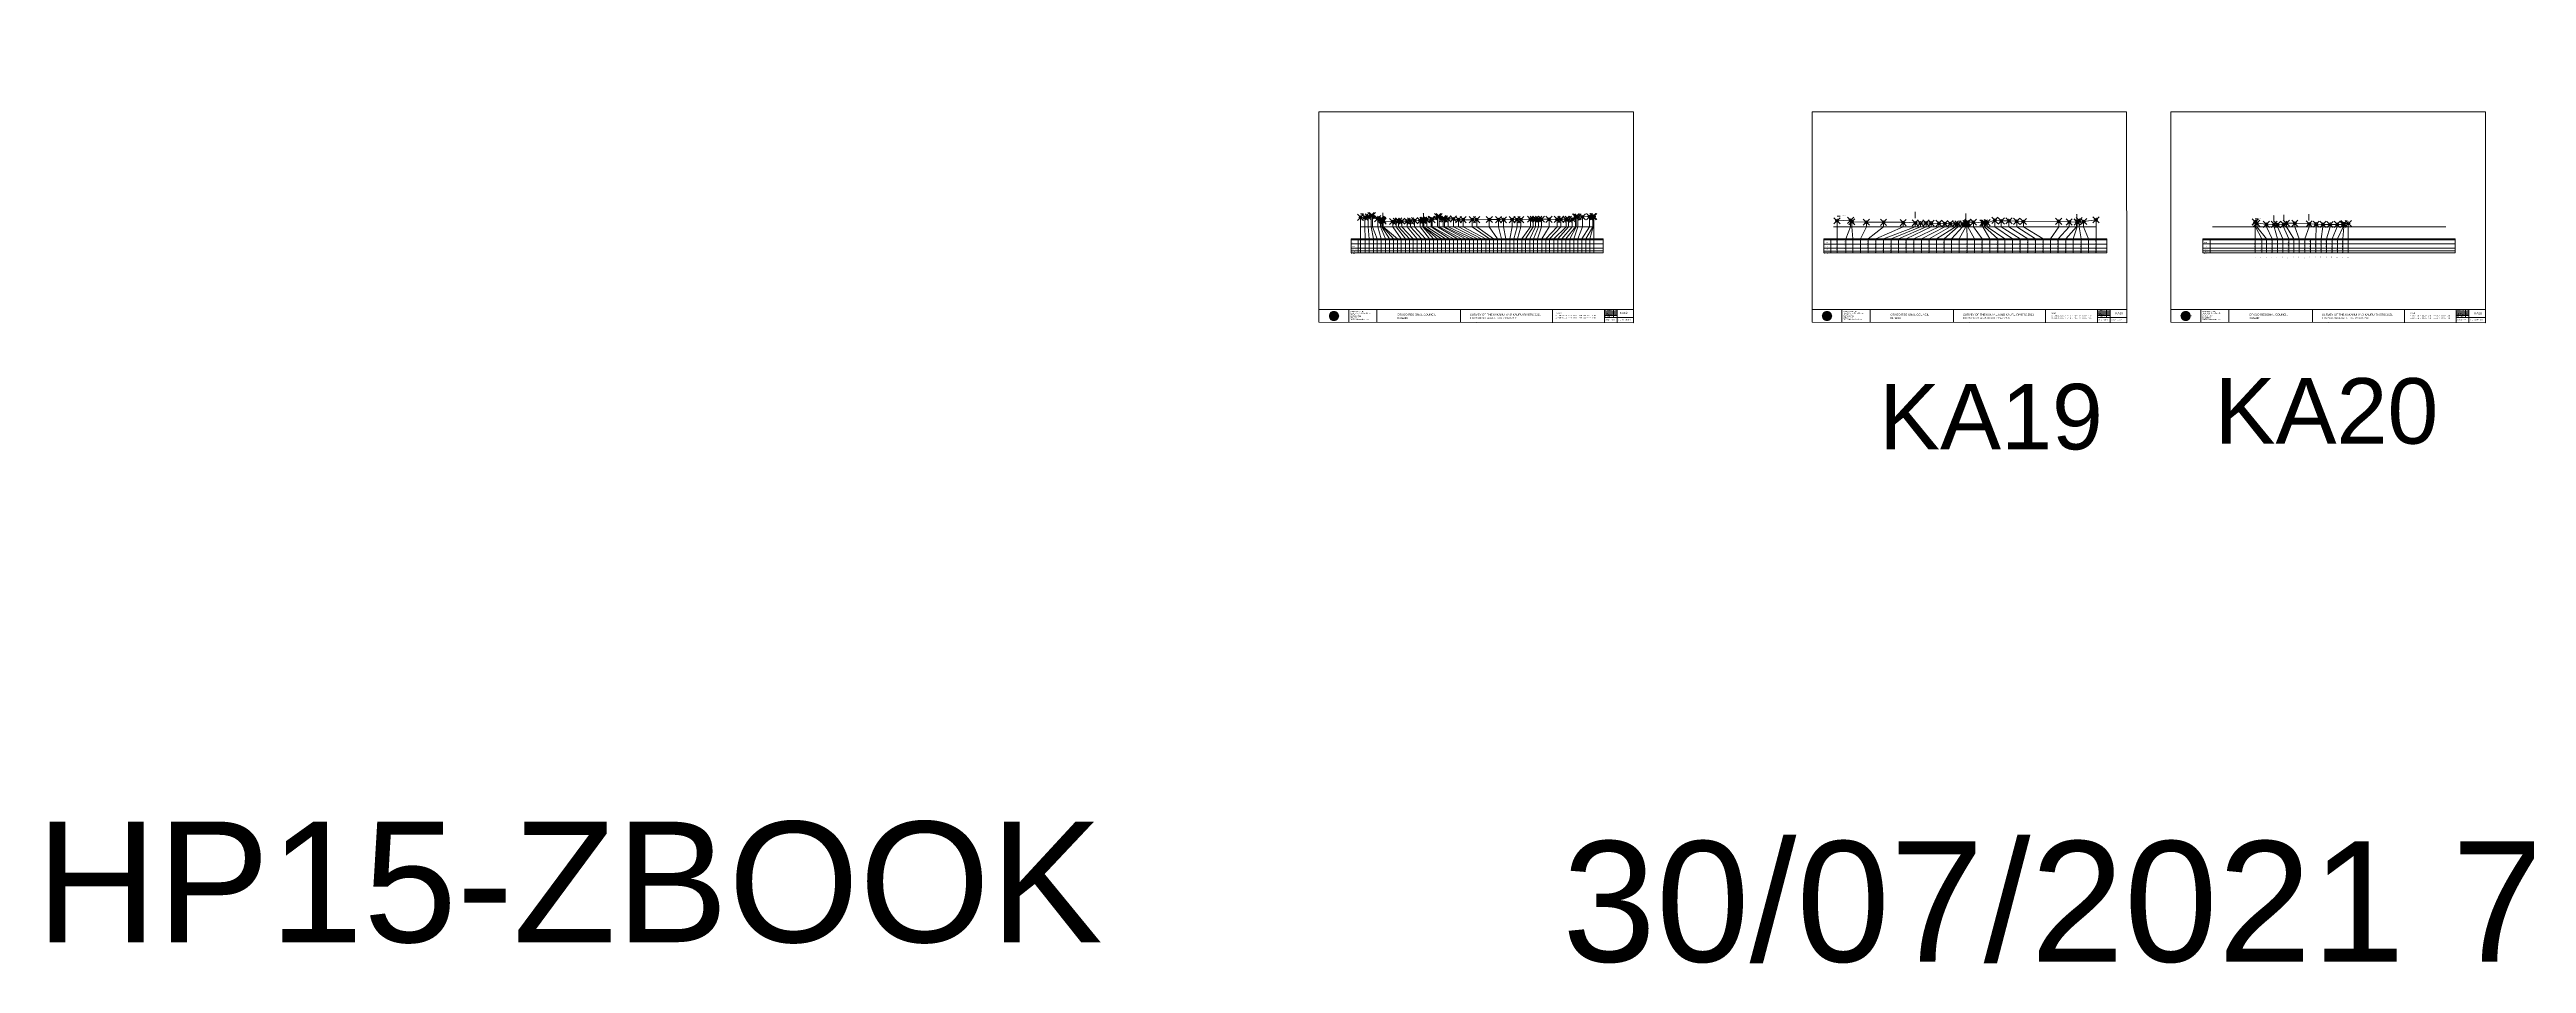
# Model space of a CAD drawing. Header units: millimetres. Extents: x -3494096 to 5624438, y -592557 to 466029.
# Drawn here: x -3494096 to -1074487, y -577777 to 314873 of the extents above; entities that cross this region are included whole.
import ezdxf

# ---------------------------------------------------------------- set-up
doc = ezdxf.new("R2010")
doc.units = ezdxf.units.MM
doc.header["$PDMODE"] = 35
doc.header["$PDSIZE"] = 3000
doc.layers.get('0').update_dxf_attribs({"lineweight": 0})
doc.layers.add('geo', color=7, linetype='Continuous', lineweight=0)
doc.layers.add('TITLE_BLOCK', color=7, linetype='Continuous')
doc.styles.get("Standard").update_dxf_attribs({"font": 'arial.ttf'})

# ---------------------------------------------------------------- blocks, each defined once
blk = doc.blocks.new('Geomatics_Circle_SPT')
at = {"layer": 'geo', "color": 2, "linetype": 'Continuous', "lineweight": 0}
for p, q in [((-25, 5), (-5, 25)), ((0, 25), (-25, 0)), ((-25, -5), (5, 25)), ((5, -25), (-25, 5)), ((-25, 0), (0, -25)), ((-10, 23), (-23, 10)), ((10, 23), (-23, -10)), ((-23, 10), (10, -23)), ((-21, 14), (-14, 21)), ((-21, -14), (14, 21)), ((14, -21), (-21, 14)), ((0, 0), (-18, 18)), ((0, 0), (-18, -18)), ((-14, 21), (21, -14)), ((21, 14), (-14, -21)), ((23, -10), (-10, 23)), ((-10, -23), (23, 10)), ((-5, 25), (25, -5)), ((25, 5), (-5, -25)), ((25, 0), (0, 25)), ((0, 0), (18, 18)), ((0, 0), (18, -18)), ((0, -25), (25, 0)), ((5, 25), (25, 5)), ((23, 10), (10, 23)), ((14, 21), (21, 14)), ((18, 18), (18, 18)), ((-5, -25), (-25, -5)), ((-23, -10), (-10, -23)), ((-14, -21), (-21, -14)), ((-18, -18), (-18, -18)), ((25, -5), (5, -25)), ((5, -25), (5, -25)), ((10, -23), (23, -10)), ((21, -14), (14, -21)), ((18, -18), (18, -18))]:
    blk.add_line(p, q, dxfattribs=at)
at = {"layer": 'geo', "color": 1, "linetype": 'Continuous', "lineweight": 0}
for p, q in [((5, 25), (-25, 5)), ((-5, 25), (-25, -5)), ((-25, 0), (10, 23)), ((-25, 0), (-10, 23)), ((14, 21), (-25, -5)), ((-14, 21), (-25, 5)), ((21, 14), (-25, 5)), ((-21, 14), (-25, -5)), ((-25, 0), (23, 10)), ((-25, 0), (-23, 10)), ((0, 0), (-25, 5)), ((-25, 5), (-21, -14)), ((-25, 5), (-5, -25)), ((-25, 5), (14, -21)), ((-25, 5), (-25, 5)), ((0, 0), (-25, -5)), ((-23, -10), (-25, 0)), ((-10, -23), (-25, 0)), ((10, -23), (-25, 0)), ((-23, 10), (0, 25)), ((-23, -10), (0, 25)), ((-23, 10), (18, 18)), ((-23, -10), (18, 18)), ((-23, 10), (-18, 18)), ((-23, -10), (-18, 18)), ((-18, -18), (-23, 10)), ((0, -25), (-23, 10)), ((-23, 10), (18, -18)), ((-23, 10), (25, 0)), ((-23, 9), (-23, 9)), ((-23, -10), (25, 0)), ((-5, 25), (-21, 14)), ((5, 25), (-21, -14)), ((14, 21), (-21, 14)), ((-14, 21), (-21, -14)), ((0, 0), (-21, 14)), ((-21, 14), (-14, -21)), ((-21, 14), (5, -25)), ((-21, 14), (-21, 14)), ((25, 5), (-21, 14)), ((0, 0), (-21, -14)), ((-18, 18), (10, 23)), ((-18, 18), (-10, 23)), ((-18, -18), (10, 23)), ((-18, -18), (-10, 23)), ((-10, -23), (-18, 18)), ((-18, 18), (10, -23)), ((-18, 18), (23, -10)), ((-18, 18), (-18, 18)), ((-18, 18), (23, 10)), ((-18, -18), (23, 10)), ((5, 25), (-14, 21)), ((-5, 25), (-14, -21)), ((0, 0), (-14, 21)), ((-14, 21), (-5, -25)), ((-14, 21), (-14, 21)), ((25, -5), (-14, 21)), ((21, 14), (-14, 21)), ((-14, -21), (25, 5)), ((0, 0), (-14, -21)), ((-10, 23), (0, 25)), ((-10, -23), (0, 25)), ((-10, 23), (0, -25)), ((-10, 23), (18, -18)), ((-10, 23), (-10, 23)), ((-10, 23), (25, 0)), ((-10, 23), (18, 18)), ((-10, -23), (18, 18)), ((25, 0), (-10, -23)), ((0, 0), (-5, 25)), ((-5, 25), (-5, 25)), ((21, -14), (-5, 25)), ((25, 5), (-5, 25)), ((14, 21), (-5, 25)), ((-5, -25), (21, 14)), ((0, 0), (-5, -25)), ((0, 0), (5, 25)), ((0, 25), (10, -23)), ((0, 25), (0, 25)), ((0, 25), (23, -10)), ((0, 25), (23, 10)), ((0, 25), (10, 23)), ((0, -25), (10, 23)), ((0, 0), (14, 21)), ((0, 0), (21, 14)), ((23, 10), (0, -25)), ((0, 0), (25, 5)), ((0, 0), (5, -25)), ((0, 0), (14, -21)), ((0, 0), (21, -14)), ((0, 0), (25, -5)), ((14, -21), (5, 25)), ((25, -5), (5, 25)), ((21, 14), (5, 25)), ((5, 25), (5, 25)), ((5, -25), (14, 21)), ((5, -25), (25, 5)), ((9, 23), (9, 23)), ((10, 23), (18, -18)), ((10, 23), (25, 0)), ((10, 23), (18, 18)), ((18, 18), (10, -23)), ((25, 0), (10, -23)), ((21, -14), (14, 21)), ((25, 5), (14, 21)), ((14, 21), (14, 21)), ((14, -21), (21, 14)), ((18, 18), (23, -10)), ((18, 18), (23, 10)), ((18, 18), (18, 18)), ((23, 10), (18, -18)), ((25, -5), (21, 14)), ((21, 14), (21, 14)), ((21, -14), (25, 5)), ((23, 10), (25, 0)), ((23, 10), (23, 10)), ((25, 0), (23, -10)), ((25, 5), (25, 5)), ((25, 0), (25, 0)), ((-25, 0), (-25, 0)), ((-25, 0), (23, -10)), ((-25, -5), (-25, -5)), ((-25, -5), (-14, -21)), ((-25, -5), (5, -25)), ((-25, -5), (21, -14)), ((-23, -10), (-23, -10)), ((-18, -18), (-23, -10)), ((0, -25), (-23, -10)), ((18, -18), (-23, -10)), ((-21, -14), (25, -5)), ((-21, -14), (-21, -14)), ((-21, -14), (-5, -25)), ((-21, -14), (14, -21)), ((23, -10), (-18, -18)), ((-18, -18), (-18, -18)), ((-10, -23), (-18, -18)), ((10, -23), (-18, -18)), ((-14, -21), (21, -14)), ((-14, -21), (-14, -21)), ((-14, -21), (5, -25)), ((18, -18), (-10, -23)), ((0, -25), (-10, -23)), ((-9, -23), (-9, -23)), ((-5, -25), (25, -5)), ((-5, -25), (14, -21)), ((-5, -25), (-5, -25)), ((23, -10), (0, -25)), ((10, -23), (0, -25)), ((0, -25), (0, -25)), ((5, -25), (21, -14)), ((5, -25), (5, -25)), ((18, -18), (10, -23)), ((10, -23), (10, -23)), ((14, -21), (25, -5)), ((14, -21), (14, -21)), ((23, -10), (18, -18)), ((18, -18), (18, -18)), ((21, -14), (21, -14)), ((23, -9), (23, -9)), ((25, -5), (25, -5))]:
    blk.add_line(p, q, dxfattribs=at)
at = {"layer": 'geo', "color": 114, "linetype": 'Continuous', "lineweight": 0}
for p, q in [((-25, 5), (14, 21)), ((18, 18), (-25, 0)), ((-25, -5), (21, 14)), ((-14, -21), (-25, 5)), ((10, 23), (-23, 10)), ((0, 0), (-23, 10)), ((-23, 10), (-10, -23)), ((0, 0), (-23, -10)), ((-21, 14), (5, 25)), ((-5, -25), (-21, 14)), ((25, 5), (-21, -14)), ((0, 25), (-18, 18)), ((-18, 18), (0, -25)), ((-14, 21), (-5, 25)), ((5, -25), (-14, 21)), ((0, 0), (-10, 23)), ((0, 0), (-10, -23)), ((-5, 25), (14, -21)), ((18, -18), (0, 25)), ((0, 0), (10, 23)), ((0, 0), (23, 10)), ((0, 0), (10, -23)), ((0, 0), (23, -10)), ((5, 25), (21, -14)), ((23, -10), (10, 23)), ((14, 21), (25, -5)), ((25, 0), (18, 18)), ((21, 14), (25, 5)), ((-25, 0), (-18, -18)), ((-21, -14), (-25, -5)), ((-18, -18), (25, 0)), ((25, -5), (-14, -21)), ((-10, -23), (23, -10)), ((21, -14), (-5, -25)), ((0, -25), (18, -18)), ((14, -21), (5, -25))]:
    blk.add_line(p, q, dxfattribs=at)
at = {"layer": 'geo', "color": 250, "linetype": 'Continuous', "lineweight": 0}
for p, q in [((25, 5), (-25, 5)), ((-25, 5), (-25, -5)), ((0, 0), (-25, 0)), ((-23, 10), (23, 10)), ((-23, 10), (-23, 10)), ((-23, -10), (-23, 10)), ((21, 14), (-21, 14)), ((-21, 14), (-21, -14)), ((-18, 18), (18, 18)), ((-18, -18), (-18, 18)), ((-14, 21), (-14, 21)), ((14, 21), (-14, 21)), ((-14, 21), (-14, -21)), ((-10, 23), (10, 23)), ((-10, -23), (-10, 23)), ((-5, 25), (5, 25)), ((-5, 25), (-5, -25)), ((0, 0), (0, 25)), ((0, 0), (0, -25)), ((0, 0), (25, 0)), ((5, 25), (5, -25)), ((10, -23), (10, 23)), ((14, 21), (14, -21)), ((18, -18), (18, 18)), ((21, 14), (21, 14)), ((21, -14), (21, 14)), ((23, 10), (23, -10)), ((25, 5), (25, 5)), ((25, -5), (25, 5)), ((-25, -5), (25, -5)), ((23, -10), (-23, -10)), ((-21, -14), (21, -14)), ((18, -18), (-18, -18)), ((-14, -21), (14, -21)), ((10, -23), (-10, -23)), ((-5, -25), (5, -25))]:
    blk.add_line(p, q, dxfattribs=at)
blk = doc.blocks.new('GeomaticsNZ TITLE BLOCK')
at = {"color": 7, "linetype": 'Continuous', "lineweight": 0}
for p, q in [((0, 95), (0, 1579)), ((0, 1579), (2363, 1579)), ((2363, 1579), (2364, 95)), ((2364, 95), (0, 95)), ((0, 95), (0, 0)), ((0, 0), (2364, -4)), ((16, 95), (2364, 95)), ((224, 95), (224, 0)), ((2364, 95), (383, 95)), ((436, 95), (436, -1)), ((1063, 95), (1063, -2)), ((1755, 95), (1755, -3)), ((2144, 95), (2144, -3)), ((2144, 82), (2239, 82)), ((2144, 71), (2239, 71)), ((2144, 60), (2239, 60)), ((2144, 49), (2239, 49)), ((2144, 35), (2364, 35)), ((2212, 95), (2212, 36)), ((2239, 95), (2239, -3)), ((2364, -4), (2364, 95))]:
    blk.add_line(p, q, dxfattribs=at)
at = {"color": 7, "linetype": 'Continuous', "lineweight": 0, "xscale": 1.36, "yscale": 1.36, "zscale": 1.36}
blk.add_blockref('Geomatics_Circle_SPT', (112, 46), dxfattribs=at)
at = {"color": 7, "linetype": 'Continuous', "lineweight": 0}
for s, p in [('PK&RR', (2213, 85)), ('ST', (2220, 64)), ('PK', (2220, 51))]:
    blk.add_text(s, height=5, dxfattribs=at).set_placement(p)
at = {"color": 7, "linetype": 'Continuous', "lineweight": 0, "attachment_point": 1}
for s, width, heights, insert, char_height in [('{\\C256;Geomatics N.Z. LTD                   }', 125.08, [15.8], (69, 50), 7), ('{\\C256;GEOMATICS N.Z. LTD                   \\PTELEPHONE:  M 021 023 6 00 55;\\PPO BOX 2177\\PSOUTH DUNEDIN\\PDUNEDIN 9044\\PEmail: geomaticsnz@gmail.com}', 3535.73, [94.7], (234, 83), 7), ('{\\C256;OTAGO REGIONAL COUNCIL\\PDunedin}', 3535.73, [0], (589, 64), 15), ('{\\C256;SURVEY OF THE KAKANUI AND KAURU RIVERS 2021}', 3535.73, [0], (1134, 64), 15), ('{\\C256;ELEVATIONS ARE SHOWN IN LOCAL OTAGO DATUM}', 3535.73, [0], (1134, 35), 10), ('{\\C256;Surveyed by:}', 3535.73, [0], (2145, 92), 7), ('{\\C256;Checked by:}', 3535.73, [0], (2145, 59), 7), ('{\\C256;Approved by:}', 3535.73, [0], (2145, 46), 7), ('{\\C256;JOB No 0032021}', 3535.73, [0], (2145, 21), 7), ('{\\C256;Drawn by:}', 3535.73, [0], (2146, 70), 7), ('{\\C256;Drawn:16-JUNE-2021}', 3535.73, [0], (2245, 21), 7)]:
    blk.add_mtext_dynamic_manual_height_columns(s, width=width, gutter_width=159, heights=heights, dxfattribs=dict(at, insert=insert, char_height=char_height))
blk = doc.blocks.new('REVDATE')
at = {"color": 40, "true_color": 0xf8d731, "flags": 8}
for tag, p in [('REVDATE', (0, 12.12)), ('FNAME', (0, 6.22)), ('USER', (0, 0))]:
    blk.add_attdef(tag, p, '', height=4.95, dxfattribs=at)

msp = doc.modelspace()

# ---------------------------------------------------------------- linework, layer by layer
at = {"color": 1, "lineweight": 0}
for p, q in [((-2213408, 154508), (-2210501, 154508)), ((-1747724, 152223), (-1744818, 152223)), ((-1339540, 149584), (-1336633, 149584))]:
    msp.add_line(p, q, dxfattribs=at)
at = {"color": 7, "lineweight": 0}
for p, q in [((-2213395, 150972), (-2213395, 116176)), ((-2191684, 149206), (-2191684, 155384)), ((-2151878, 148748), (-2151878, 154927)), ((-1985449, 151772), (-1985449, 116176)), ((-1671560, 150199), (-1671560, 156378)), ((-1622068, 148616), (-1622068, 154795)), ((-1513659, 148052), (-1513659, 154231)), ((-1321142, 146539), (-1321142, 152718)), ((-1311579, 147152), (-1311579, 153331)), ((-1287037, 147922), (-1287037, 154101)), ((-2222719, 130000), (-2222719, 129453)), ((-2215816, 130000), (-2215816, 116176)), ((-2209179, 141703), (-2208967, 130000)), ((-2205895, 141703), (-2204931, 130000)), ((-2203179, 141703), (-2200910, 130000)), ((-2201906, 141703), (-2197030, 130000)), ((-2196657, 141703), (-2193191, 130000)), ((-2193833, 141703), (-2189169, 130000)), ((-2192648, 141703), (-2185154, 130000)), ((-2191790, 141703), (-2181336, 130000)), ((-2191280, 141703), (-2177412, 130000)), ((-2182012, 141703), (-2173620, 130000)), ((-2178491, 141703), (-2169616, 130000)), ((-2176236, 141703), (-2165746, 130000)), ((-2173227, 141703), (-2161933, 130000)), ((-2167930, 141703), (-2157976, 130000)), ((-2164516, 141703), (-2153948, 130000)), ((-2160558, 141703), (-2150080, 130000)), ((-2155215, 141703), (-2146227, 130000)), ((-2152514, 141703), (-2142278, 130000)), ((-2151892, 141703), (-2138366, 130000)), ((-2151686, 141703), (-2134338, 130000)), ((-2148815, 141703), (-2130472, 130000)), ((-2144284, 141703), (-2126487, 130000)), ((-2143535, 141703), (-2122681, 130000)), ((-2138112, 141703), (-2118783, 130000)), ((-2136628, 141703), (-2114790, 130000)), ((-2132857, 141703), (-2110967, 130000)), ((-2131411, 141703), (-2107022, 130000)), ((-2127963, 141703), (-2103050, 130000)), ((-2122778, 141703), (-2099161, 130000)), ((-2117748, 141703), (-2095279, 130000)), ((-2113087, 141703), (-2091171, 130000)), ((-2104286, 141703), (-2087422, 130000)), ((-2099958, 141703), (-2083491, 130000)), ((-2087678, 141703), (-2079554, 130000)), ((-2078628, 141703), (-2075660, 130000)), ((-2073738, 141703), (-2071617, 130000)), ((-2065316, 141703), (-2067466, 130000)), ((-2060561, 141703), (-2063682, 130000)), ((-2056777, 141703), (-2059961, 130000)), ((-2047478, 141703), (-2055980, 130000)), ((-2044810, 141703), (-2052220, 130000)), ((-2042494, 141703), (-2048091, 130000)), ((-2039444, 141703), (-2044331, 130000)), ((-2036734, 141703), (-2040481, 130000)), ((-2029327, 141703), (-2036456, 130000)), ((-2021349, 141703), (-2032546, 130000)), ((-2017785, 141703), (-2028704, 130000)), ((-2012675, 141703), (-2024746, 130000)), ((-2010432, 141703), (-2020783, 130000)), ((-2006592, 141703), (-2016768, 130000)), ((-2003334, 141703), (-2013043, 130000)), ((-2013043, 130000), (-2013043, 116176)), ((-2002869, 141703), (-2008898, 130000)), ((-2008898, 130000), (-2008898, 116176)), ((-2001039, 141703), (-2005083, 130000)), ((-2005083, 130000), (-2005083, 116176)), ((-1996701, 141703), (-2001174, 130000)), ((-2001174, 130000), (-2001174, 116176)), ((-1989758, 141703), (-1997335, 130000)), ((-1997335, 130000), (-1997335, 116176)), ((-1986480, 141703), (-1993354, 130000)), ((-1993354, 130000), (-1993354, 116176)), ((-1986201, 141703), (-1989355, 130000)), ((-1989355, 130000), (-1989355, 116176)), ((-1976405, 130000), (-1976405, 116176)), ((-1390505, 130000), (-1390505, 129453)), ((-1383603, 130000), (-1383603, 116176)), ((-1144192, 130000), (-1144192, 116176))]:
    msp.add_line(p, q, dxfattribs=at)
at = {"lineweight": 0}
for p, q in [((-2209179, 151102), (-2209179, 141703)), ((-2205895, 151482), (-2205895, 141703)), ((-2203179, 152672), (-2203179, 141703)), ((-2201906, 152832), (-2201906, 141703)), ((-2196657, 149742), (-2196657, 141703)), ((-2193833, 149212), (-2193833, 141703)), ((-2192648, 148702), (-2192648, 141703)), ((-2191790, 148172), (-2191790, 141703)), ((-2191280, 147162), (-2191280, 141703)), ((-2182012, 146882), (-2182012, 141703)), ((-2178491, 147302), (-2178491, 141703)), ((-2176236, 147432), (-2176236, 141703)), ((-2173227, 147202), (-2173227, 141703)), ((-2167930, 147262), (-2167930, 141703)), ((-2164516, 147412), (-2164516, 141703)), ((-2160558, 147672), (-2160558, 141703)), ((-2155215, 147792), (-2155215, 141703)), ((-2152514, 147932), (-2152514, 141703)), ((-2151892, 148142), (-2151892, 141703)), ((-2151686, 148192), (-2151686, 141703)), ((-2148815, 148652), (-2148815, 141703)), ((-2144284, 149202), (-2144284, 141703)), ((-2143535, 148762), (-2143535, 141703)), ((-2138112, 151652), (-2138112, 141703)), ((-2136628, 151672), (-2136628, 141703)), ((-2132857, 149722), (-2132857, 141703)), ((-2131411, 149382), (-2131411, 141703)), ((-2127963, 149382), (-2127963, 141703)), ((-2122778, 149462), (-2122778, 141703)), ((-2117748, 148692), (-2117748, 141703)), ((-2113087, 148692), (-2113087, 141703)), ((-2104286, 148672), (-2104286, 141703)), ((-2099958, 148702), (-2099958, 141703)), ((-2087678, 148792), (-2087678, 141703)), ((-2078628, 148732), (-2078628, 141703)), ((-2073738, 148602), (-2073738, 141703)), ((-2065316, 148722), (-2065316, 141703)), ((-2060561, 148682), (-2060561, 141703)), ((-2056777, 148772), (-2056777, 141703)), ((-2047478, 149152), (-2047478, 141703)), ((-2044810, 149272), (-2044810, 141703)), ((-2042494, 148972), (-2042494, 141703)), ((-2039444, 149092), (-2039444, 141703)), ((-2036734, 149112), (-2036734, 141703)), ((-2029327, 149052), (-2029327, 141703)), ((-2021349, 149022), (-2021349, 141703)), ((-2017785, 149102), (-2017785, 141703)), ((-2012675, 149102), (-2012675, 141703)), ((-2010432, 149282), (-2010432, 141703)), ((-2006592, 149122), (-2006592, 141703)), ((-2003334, 151462), (-2003334, 141703)), ((-2002869, 151312), (-2002869, 141703)), ((-2001039, 151392), (-2001039, 141703)), ((-1996701, 151422), (-1996701, 141703)), ((-1989758, 151692), (-1989758, 141703)), ((-1986480, 151882), (-1986480, 141703)), ((-1986201, 151702), (-1986201, 141703)), ((-1747957, 147641), (-1747957, 116176)), ((-1734708, 148101), (-1734708, 141703)), ((-1733480, 146631), (-1733480, 141703)), ((-1719317, 146190), (-1719317, 141703)), ((-1702518, 146110), (-1702518, 141703)), ((-1683309, 145769), (-1683309, 141703)), ((-1671545, 145579), (-1671545, 141703)), ((-1671545, 145579), (-1671545, 141703)), ((-1666293, 145349), (-1666293, 141703)), ((-1661031, 145509), (-1661031, 141703)), ((-1655992, 145299), (-1655992, 141703)), ((-1621068, 145278), (-1621068, 141703)), ((-1620269, 146138), (-1620269, 141703)), ((-1614709, 146178), (-1614709, 141703)), ((-1605519, 148101), (-1605519, 141703)), ((-1603983, 145647), (-1603983, 141703)), ((-1601389, 145748), (-1601389, 141703)), ((-1593763, 148117), (-1593763, 141703)), ((-1587482, 147457), (-1587482, 141703)), ((-1580028, 147567), (-1580028, 141703)), ((-1572475, 147137), (-1572475, 141703)), ((-1565954, 146846), (-1565954, 141703)), ((-1531413, 147135), (-1531413, 141703)), ((-1521156, 146455), (-1521156, 141703)), ((-1513365, 146295), (-1513365, 141703)), ((-1511375, 147675), (-1511375, 141703)), ((-1507064, 146835), (-1507064, 141703)), ((-1494959, 148515), (-1494959, 116176)), ((-1339523, 146406), (-1339523, 116176)), ((-1339336, 146565), (-1339336, 141703)), ((-2213395, 141703), (-1985449, 141703)), ((-1760797, 130000), (-1484499, 130000)), ((-1760797, 130000), (-1760797, 129453)), ((-1760797, 129453), (-1760797, 116303)), ((-1760797, 129154), (-1484499, 129154)), ((-1760797, 124744), (-1484499, 124744)), ((-1753895, 130000), (-1753895, 116176)), ((-1751474, 141703), (-1494959, 141703)), ((-1734708, 141703), (-1739217, 130000)), ((-1739217, 116176), (-1739217, 130000)), ((-1733480, 141703), (-1732453, 130000)), ((-1732453, 116176), (-1732453, 130000)), ((-1719317, 141703), (-1724959, 130000)), ((-1724959, 116176), (-1724959, 130000)), ((-1702518, 141703), (-1717539, 130000)), ((-1717539, 116176), (-1717539, 130000)), ((-1683309, 141703), (-1710008, 130000)), ((-1710008, 116176), (-1710008, 130000)), ((-1671545, 141703), (-1702573, 130000)), ((-1702573, 130000), (-1702573, 116176)), ((-1666293, 141703), (-1695096, 130000)), ((-1695096, 116176), (-1695096, 130000)), ((-1661031, 141703), (-1687803, 130000)), ((-1687803, 116176), (-1687803, 130000)), ((-1655992, 141703), (-1680456, 130000)), ((-1680456, 116176), (-1680456, 130000)), ((-1648439, 141703), (-1672855, 130000)), ((-1672855, 116176), (-1672855, 130000)), ((-1642646, 141703), (-1665560, 130000)), ((-1665560, 116176), (-1665560, 130000)), ((-1637377, 141703), (-1658032, 130000)), ((-1658032, 116176), (-1658032, 130000)), ((-1632375, 141703), (-1650802, 130000)), ((-1650802, 116176), (-1650802, 130000)), ((-1648439, 145068), (-1648439, 141703)), ((-1629845, 141703), (-1643397, 130000)), ((-1643397, 116176), (-1643397, 130000)), ((-1642646, 144838), (-1642646, 141703)), ((-1637377, 144758), (-1637377, 141703)), ((-1625352, 141703), (-1636079, 130000)), ((-1636079, 116176), (-1636079, 130000)), ((-1632375, 144618), (-1632375, 141703)), ((-1629845, 144438), (-1629845, 141703)), ((-1622062, 141703), (-1628527, 130000)), ((-1628527, 116176), (-1628527, 130000)), ((-1625352, 144588), (-1625352, 141703)), ((-1622062, 144908), (-1622062, 141703)), ((-1621068, 141703), (-1620999, 130000)), ((-1620999, 116176), (-1620999, 130000)), ((-1620269, 141703), (-1613717, 130000)), ((-1614709, 141703), (-1606045, 130000)), ((-1613717, 116176), (-1613717, 130000)), ((-1606045, 116176), (-1606045, 130000)), ((-1605519, 141703), (-1598558, 130000)), ((-1603983, 141703), (-1591022, 130000)), ((-1601389, 141703), (-1583921, 130000)), ((-1598558, 116176), (-1598558, 130000)), ((-1593763, 141703), (-1576414, 130000)), ((-1591022, 116176), (-1591022, 130000)), ((-1587482, 141703), (-1569167, 130000)), ((-1583921, 116176), (-1583921, 130000)), ((-1580028, 141703), (-1561522, 130000)), ((-1576414, 116176), (-1576414, 130000)), ((-1572475, 141703), (-1554028, 130000)), ((-1569167, 116176), (-1569167, 130000)), ((-1565954, 141703), (-1546564, 130000)), ((-1561522, 116176), (-1561522, 130000)), ((-1554028, 116176), (-1554028, 130000)), ((-1546564, 116176), (-1546564, 130000)), ((-1531413, 141703), (-1539450, 130000)), ((-1539450, 116176), (-1539450, 130000)), ((-1521156, 141703), (-1531885, 130000)), ((-1531885, 116176), (-1531885, 130000)), ((-1514096, 141703), (-1524573, 130000)), ((-1524573, 116176), (-1524573, 130000)), ((-1513365, 141703), (-1517175, 130000)), ((-1517175, 116176), (-1517175, 130000)), ((-1511375, 141703), (-1509543, 130000)), ((-1509543, 116176), (-1509543, 130000)), ((-1507064, 141703), (-1502238, 130000)), ((-1502238, 116176), (-1502238, 130000)), ((-1484499, 130000), (-1484499, 116176)), ((-1306703, 116176), (-1306703, 130000)), ((-1290958, 116176), (-1290958, 130000)), ((-1760797, 120725), (-1484499, 120725)), ((-1760797, 118054), (-1484499, 118054)), ((-1760797, 116176), (-1484499, 116176))]:
    msp.add_line(p, q, dxfattribs=at)
for p, q in [((-1309026, 145214), (-1309026, 141703)), ((-1390505, 130000), (-1144192, 130000)), ((-1390505, 129154), (-1144192, 129154)), ((-1390505, 125031), (-1144192, 125031)), ((-1381182, 141703), (-1153236, 141703)), ((-1339336, 141703), (-1333135, 130000)), ((-1337980, 145155), (-1337980, 141703)), ((-1337980, 141703), (-1328347, 130000)), ((-1333135, 116176), (-1333135, 130000)), ((-1328581, 144215), (-1328581, 141703)), ((-1328581, 141703), (-1323016, 130000)), ((-1328347, 116176), (-1328347, 130000)), ((-1323016, 116176), (-1323016, 130000)), ((-1320922, 144115), (-1320922, 141703)), ((-1317684, 116176), (-1317684, 130000)), ((-1317650, 143775), (-1317650, 141703)), ((-1317650, 141703), (-1312479, 130000)), ((-1312479, 116176), (-1312479, 130000)), ((-1311695, 144144), (-1311695, 141703)), ((-1311695, 141703), (-1306703, 130000)), ((-1309026, 141703), (-1301726, 130000)), ((-1301726, 116176), (-1301726, 130000)), ((-1300764, 145154), (-1300764, 141703)), ((-1300764, 141703), (-1296453, 130000)), ((-1296453, 116176), (-1296453, 130000)), ((-1286785, 141703), (-1290958, 130000)), ((-1286785, 144593), (-1286785, 141703)), ((-1285406, 116176), (-1285406, 130000)), ((-1279917, 141703), (-1280216, 130000)), ((-1280216, 116176), (-1280216, 130000)), ((-1279917, 144343), (-1279917, 141703)), ((-1273296, 141703), (-1275026, 130000)), ((-1275026, 116176), (-1275026, 130000)), ((-1273296, 144133), (-1273296, 141703)), ((-1266359, 141703), (-1269846, 130000)), ((-1269846, 116176), (-1269846, 130000)), ((-1266359, 144033), (-1266359, 141703)), ((-1259329, 141703), (-1264267, 130000)), ((-1264267, 116176), (-1264267, 130000)), ((-1259329, 144112), (-1259329, 141703)), ((-1253525, 141703), (-1259108, 130000)), ((-1259108, 116176), (-1259108, 130000)), ((-1252727, 141703), (-1253865, 130000)), ((-1253865, 116176), (-1253865, 130000)), ((-1253525, 143992), (-1253525, 141703)), ((-1252727, 144862), (-1252727, 141703)), ((-1248544, 145042), (-1248544, 116176)), ((-1248544, 145042), (-1248544, 136899)), ((-1390505, 120970), (-1144192, 120970)), ((-1390505, 118366), (-1144192, 118366)), ((-1390505, 116176), (-1144192, 116176))]:
    msp.add_line(p, q)
at = {"color": 7, "lineweight": 0, "transparency": 33554687}
for p, q in [((-2222719, 130000), (-1976405, 130000)), ((-2222719, 129453), (-2222719, 116303)), ((-2222719, 129154), (-1976405, 129154)), ((-2222719, 125031), (-1976405, 125031)), ((-2208967, 130000), (-2208967, 116176)), ((-2204931, 130000), (-2204931, 116176)), ((-2200910, 130000), (-2200910, 116176)), ((-2197030, 130000), (-2197030, 116176)), ((-2193191, 130000), (-2193191, 116176)), ((-2189169, 130000), (-2189169, 116176)), ((-2185154, 130000), (-2185154, 116176)), ((-2181336, 130000), (-2181336, 116176)), ((-2177412, 130000), (-2177412, 116176)), ((-2173620, 130000), (-2173620, 116176)), ((-2169616, 130000), (-2169616, 116176)), ((-2165746, 130000), (-2165746, 116176)), ((-2161933, 130000), (-2161933, 116176)), ((-2157976, 130000), (-2157976, 116176)), ((-2153948, 130000), (-2153948, 116176)), ((-2150080, 130000), (-2150080, 116176)), ((-2146227, 130000), (-2146227, 116176)), ((-2142278, 130000), (-2142278, 116176)), ((-2138366, 130000), (-2138366, 116176)), ((-2134338, 130000), (-2134338, 116176)), ((-2130472, 130000), (-2130472, 116176)), ((-2126487, 130000), (-2126487, 116176)), ((-2122681, 130000), (-2122681, 116176)), ((-2118783, 130000), (-2118783, 116176)), ((-2114790, 130000), (-2114790, 116176)), ((-2110967, 130000), (-2110967, 116176)), ((-2107022, 130000), (-2107022, 116176)), ((-2103050, 130000), (-2103050, 116176)), ((-2099161, 130000), (-2099161, 116176)), ((-2095279, 130000), (-2095279, 116176)), ((-2091171, 130000), (-2091171, 116176)), ((-2087422, 130000), (-2087422, 116176)), ((-2083491, 130000), (-2083491, 116176)), ((-2079554, 130000), (-2079554, 116176)), ((-2075660, 130000), (-2075660, 116176)), ((-2071617, 130000), (-2071617, 116176)), ((-2067466, 130000), (-2067466, 116176)), ((-2063682, 130000), (-2063682, 116176)), ((-2059961, 130000), (-2059961, 116176)), ((-2055980, 130000), (-2055980, 116176)), ((-2052220, 130000), (-2052220, 116176)), ((-2048091, 130000), (-2048091, 116176)), ((-2044331, 130000), (-2044331, 116176)), ((-2040481, 130000), (-2040481, 116176)), ((-2036456, 130000), (-2036456, 116176)), ((-2032546, 130000), (-2032546, 116176)), ((-2028704, 130000), (-2028704, 116176)), ((-2024746, 130000), (-2024746, 116176)), ((-2020783, 130000), (-2020783, 116176)), ((-2016841, 130000), (-2016841, 116176)), ((-1390505, 129453), (-1390505, 116303)), ((-2222719, 120970), (-1976405, 120970)), ((-2222719, 118366), (-1976405, 118366)), ((-2222719, 116176), (-1976405, 116176))]:
    msp.add_line(p, q, dxfattribs=at)
at = {"color": 1, "lineweight": 0}
msp.add_lwpolyline([(-2213395, 150972), (-2209179, 151102), (-2205895, 151482), (-2203179, 152672), (-2201906, 152832), (-2196657, 149742), (-2193833, 149212), (-2192648, 148702), (-2191790, 148172), (-2191280, 147162), (-2182012, 146882), (-2178491, 147302), (-2176236, 147432), (-2173227, 147202), (-2167930, 147262), (-2164516, 147412), (-2160558, 147672), (-2155215, 147792), (-2152514, 147932), (-2151892, 148142), (-2151686, 148192), (-2148815, 148652), (-2144284, 149202), (-2143535, 148762), (-2138112, 151652), (-2136628, 151672), (-2132857, 149722), (-2131411, 149382), (-2127963, 149382), (-2122778, 149462), (-2117748, 148692), (-2113087, 148692), (-2104286, 148672), (-2099958, 148702), (-2087678, 148792), (-2078628, 148732), (-2073738, 148602), (-2065316, 148722), (-2060561, 148682), (-2056777, 148772), (-2047478, 149152), (-2044810, 149272), (-2042494, 148972), (-2039444, 149092), (-2036734, 149112), (-2029327, 149052), (-2021349, 149022), (-2017785, 149102), (-2012675, 149102), (-2010432, 149282), (-2006592, 149122), (-2003334, 151462), (-2002869, 151312), (-2001039, 151392), (-1996701, 151422), (-1989758, 151692), (-1986480, 151882), (-1986201, 151702), (-1985449, 151772)], dxfattribs=at)
at = {"color": 1}
for points in [[(-1747957, 147641), (-1734708, 148101), (-1733480, 146631), (-1719317, 146190), (-1702518, 146110), (-1683309, 146110), (-1671545, 145579), (-1666293, 145349), (-1661031, 145509), (-1655992, 145299), (-1642646, 144838), (-1637377, 144758), (-1632375, 144618), (-1629845, 144438), (-1625352, 144588), (-1622062, 144908), (-1621068, 145278), (-1620269, 146138), (-1614709, 146178), (-1605519, 145637), (-1603983, 145647), (-1601389, 145748), (-1593763, 148117), (-1587482, 147457), (-1580028, 147567), (-1572475, 147137), (-1565954, 146846), (-1531413, 147135), (-1521156, 146455), (-1513395, 146425), (-1513365, 146295), (-1511375, 147675), (-1507064, 146835), (-1494959, 148515)], [(-1339523, 146406), (-1339336, 146565), (-1337980, 145155), (-1328581, 144215), (-1320922, 144115), (-1317650, 143775), (-1311695, 144144), (-1309026, 145214), (-1300764, 145154), (-1286785, 144593), (-1279917, 144343), (-1273296, 144133), (-1266359, 144033), (-1259329, 144112), (-1253525, 143992), (-1252727, 144862), (-1248544, 145042)]]:
    msp.add_lwpolyline(points, dxfattribs=at)
at = {"lineweight": 0}
msp.add_lwpolyline([(-1513395, 146425), (-1514096, 145724), (-1514096, 141703)], dxfattribs=at)
msp.add_lwpolyline([(-1320922, 144115), (-1320922, 141703), (-1317684, 130000)])
at = {"color": 7, "lineweight": 0}
for p in [(-2213395, 150972), (-2209179, 151102), (-2205895, 151482), (-2203179, 152672), (-2201906, 152832), (-2196657, 149742), (-2193833, 149212), (-2192648, 148702), (-2191790, 148172), (-2191280, 147162), (-2182012, 146882), (-2178491, 147302), (-2176236, 147432), (-2173227, 147202), (-2167930, 147262), (-2164516, 147412), (-2160558, 147672), (-2155215, 147792), (-2152514, 147932), (-2151686, 148192), (-2148815, 148652), (-2144284, 149202), (-2143535, 148762), (-2138112, 151652), (-2136628, 151672), (-2132857, 149722), (-2131411, 149382), (-2127963, 149382), (-2122778, 149462), (-2117748, 148692), (-2113087, 148692), (-2104286, 148672), (-2099958, 148702), (-2087678, 148792), (-2078628, 148732), (-2073738, 148602), (-2065316, 148722), (-2060561, 148682), (-2056777, 148772), (-2047478, 149152), (-2044810, 149272), (-2042494, 148972), (-2039444, 149092), (-2036734, 149112), (-2029327, 149052), (-2021349, 149022), (-2017785, 149102), (-2012675, 149102), (-2010432, 149282), (-2006592, 149122), (-2003334, 151462), (-2002869, 151312), (-2001039, 151392), (-1996701, 151422), (-1989758, 151692), (-1986480, 151882), (-1986201, 151702), (-1985449, 151772)]:
    msp.add_point(p, dxfattribs=at)
at = {"color": 40, "lineweight": 0, "true_color": 0xf8d731}
msp.add_point((-2151892, 148142), dxfattribs=at)
at = {"lineweight": 0}
for p in [(-1747957, 147641), (-1734708, 148101), (-1733480, 146631), (-1719317, 146190), (-1702518, 146110), (-1683309, 145769), (-1671545, 145579), (-1666293, 145349), (-1661031, 145509), (-1655992, 145299), (-1648439, 145068), (-1642646, 144838), (-1637377, 144758), (-1632375, 144618), (-1629845, 144438), (-1625352, 144588), (-1622062, 144908), (-1621068, 145278), (-1620269, 146138), (-1614709, 146178), (-1605519, 145637), (-1603983, 145647), (-1601389, 145748), (-1593763, 148117), (-1587482, 147457), (-1580028, 147567), (-1572475, 147137), (-1565954, 146846), (-1531413, 147135), (-1521156, 146455), (-1513395, 146425), (-1513365, 146295), (-1511375, 147675), (-1507064, 146835), (-1494959, 148515), (-1339523, 146406), (-1339336, 146565), (-1337980, 145155), (-1328581, 144215), (-1311695, 144144), (-1309026, 145214), (-1300764, 145154), (-1286785, 144593), (-1279917, 144343)]:
    msp.add_point(p, dxfattribs=at)
for p in [(-1320922, 144115), (-1317650, 143775), (-1273296, 144133), (-1266359, 144033), (-1259329, 144112), (-1253525, 143992), (-1252727, 144862), (-1248544, 145042)]:
    msp.add_point(p)

# ---------------------------------------------------------------- block references
at = {"color": 7, "lineweight": 0, "xscale": 130.037656131007, "yscale": 130.037656131007, "zscale": 130.037656131007}
for p in [(-2254054, 48603), (-1421840, 48603)]:
    msp.add_blockref('GeomaticsNZ TITLE BLOCK', p, dxfattribs=at)
at = {"lineweight": 0, "xscale": 130.037656131007, "yscale": 130.037656131007, "zscale": 130.037656131007}
msp.add_blockref('GeomaticsNZ TITLE BLOCK', (-1772402, 48603), dxfattribs=at)
at = {"layer": 'TITLE_BLOCK', "color": 3}
ref = msp.add_blockref('REVDATE', (-3507590, -557036), dxfattribs=dict(at, xscale=23790.37058310957, yscale=23790.37058310957, zscale=23790.37058310957))
ref.add_attrib('USER', 'HP15-ZBOOK', (-3507590, -557036), dxfattribs={"color": 40, "true_color": 0xf8d731, "height": 117762.3})
ref.add_attrib('REVDATE', '30/07/2021 7:59 AM', (-2016365, -576106), dxfattribs={"color": 40, "true_color": 0xf8d731, "height": 117762.33})

# ---------------------------------------------------------------- texts
at = {"color": 7, "lineweight": 0, "transparency": 33554687}
for s, height, p in [('Ground Level', 473.07, (-2209215, 154461)), ('Ground Level', 473.07, (-1743532, 152223)), ('Ground Level', 473.07, (-1335348, 149584)), ('DATUM 130.00', 473.07, (-2222785, 130089)), ('Easting', 473.1, (-2221343, 122481)), ('Northing', 473.1, (-2221274, 126341)), ('DATUM 130.00', 473.07, (-1390572, 130136)), ('Easting', 473.1, (-1389130, 122528)), ('Northing', 473.1, (-1389061, 126387)), ('Section KA18', 473.07, (-2222786, 115211)), ('Ground Level', 473.07, (-2221326, 119692)), ('Chainage', 473.1, (-2221324, 117368)), ('Section KA18', 473.07, (-1390572, 115258)), ('Ground Level', 473.07, (-1389113, 119739)), ('Chainage', 473.1, (-1389110, 117414))]:
    msp.add_text(s, height=height, dxfattribs=at).set_placement(p)
at = {"lineweight": 0}
for s, height, p in [('DATUM 130.00', 473.07, (-1760864, 130136)), ('Easting', 473.1, (-1759422, 122528)), ('Northing', 473.1, (-1759353, 126387)), ('Section KA19', 473.07, (-1760864, 115258)), ('Ground Level', 473.07, (-1759405, 119739)), ('Chainage', 473.1, (-1759403, 117414))]:
    msp.add_text(s, height=height, dxfattribs=at).set_placement(p)
for s, height, p in [('-43.1  147.64  1428056.54  5005279.23', 500, (-1748059, 116154)), ('-29.9  148.10  1428044.87  5005272.95', 500, (-1740030, 116154)), ('-28.7  146.63  1428043.85  5005272.26', 500, (-1732605, 116154)), ('-14.5  146.19  1428031.56  5005265.22', 500, (-1725181, 116154)), ('  2.3  146.11  1428016.95  5005256.93', 500, (-1717756, 116155)), (' 21.5  145.77  1428000.34  5005247.28', 500, (-1710331, 116155)), (' 33.3  145.58  1427990.03  5005241.61', 500, (-1702906, 116146)), (' 38.5  145.35  1427985.45  5005239.04', 500, (-1695481, 116146)), (' 43.8  145.51  1427981.03  5005236.17', 500, (-1688056, 116167)), (' 48.8  145.30  1427976.54  5005233.87', 500, (-1680631, 116167)), (' 56.4  145.07  1427969.91  5005230.25', 500, (-1673206, 116147)), (' 62.2  144.84  1427964.90  5005227.34', 500, (-1665782, 116149)), (' 67.5  144.76  1427960.42  5005224.56', 500, (-1658357, 116149)), (' 72.5  144.62  1427956.18  5005221.90', 500, (-1650932, 116143)), (' 75.0  144.44  1427953.98  5005220.65', 500, (-1643508, 116143)), (' 79.5  144.59  1427949.84  5005218.84', 500, (-1636083, 116143)), (' 82.8  144.91  1427947.05  5005217.09', 500, (-1628658, 116147)), (' 83.8  145.28  1427946.10  5005216.75', 500, (-1621234, 116147)), (' 84.6  146.14  1427945.47  5005216.24', 500, (-1613809, 116147)), (' 90.1  146.18  1427939.61  5005215.35', 500, (-1606384, 116147)), (' 99.3  145.64  1427930.90  5005212.16', 500, (-1598959, 116147)), (' 100.8 145.65  1427931.20  5005208.39', 500, (-1591534, 116100)), (' 103.4 145.75  1427935.08  5005197.53', 500, (-1584110, 116100)), (' 111.1 148.12  1427921.59  5005204.64', 500, (-1576685, 116100)), (' 117.3 147.46  1427915.80  5005202.14', 500, (-1569260, 116100)), (' 124.8 147.57  1427907.38  5005202.17', 500, (-1561835, 116100)), (' 132.4 147.14  1427904.74  5005191.20', 500, (-1554410, 116100)), (' 138.9 146.85  1427897.90  5005190.02', 500, (-1546985, 116100)), (' 173.4 147.14  1427865.33  5005177.63', 500, (-1539561, 116100)), (' 183.7 146.46  1427854.92  5005175.45', 500, (-1532136, 116100)), (' 191.4 146.43  1427847.38  5005173.18', 500, (-1524711, 116100)), (' 191.5 146.30  1427847.42  5005173.03', 500, (-1517286, 116100)), (' 193.5 147.68  1427845.70  5005172.02', 500, (-1509861, 116100)), (' 197.8 146.84  1427842.96  5005167.88', 500, (-1502436, 116100)), (' 209.9 148.52  1427836.79  5005153.86', 500, (-1495012, 116155)), ('  4.7  146.41  1428057.39  5005113.00', 500, (-1339834, 116676)), ('  4.9  146.57  1428055.10  5005115.44', 500, (-1333737, 116676)), ('  6.2  145.16  1428053.64  5005115.59', 500, (-1328426, 116660)), (' 26.5  143.78  1428033.84  5005110.98', 500, (-1312492, 116665)), (' 32.5  144.14  1428028.04  5005109.63', 500, (-1307180, 116657)), (' 35.2  145.21  1428025.37  5005109.33', 500, (-1301869, 116657)), (' 43.4  145.15  1428017.41  5005107.08', 500, (-1296558, 116676)), (' 57.4  144.59  1428003.76  5005104.06', 500, (-1291246, 116657)), (' 64.3  144.34  1427997.06  5005102.55', 500, (-1285935, 116660)), (' 70.9  144.13  1427990.60  5005101.10', 500, (-1280624, 116653)), ('    SH', 473.1, (-1339160, 110633)), ('    TB', 473.1, (-1333836, 110647)), ('    BB', 473.1, (-1328520, 110614)), ('     SH', 473.1, (-1312548, 110633)), (' W', 473.1, (-1307224, 110655)), ('     SH-TB', 473.1, (-1301900, 110633)), ('     SH', 473.1, (-1296568, 110633)), (' W', 473.1, (-1291244, 110655)), ('     SH', 473.1, (-1285920, 110633)), ('     SH', 473.1, (-1280588, 110633))]:
    msp.add_text(s, height=height, rotation=90, dxfattribs=at).set_placement(p)
for s, height, p in [(' 15.6  144.22  1428044.52  5005113.32', 500, (-1323115, 116613)), (' 23.3  144.12  1428036.99  5005111.88', 500, (-1317803, 116665)), (' 77.8  144.03  1427983.92  5005099.20', 500, (-1275312, 116653)), (' 84.9  144.11  1427976.99  5005097.96', 500, (-1270001, 116658)), (' 90.7  143.99  1427971.51  5005095.91', 500, (-1264690, 116657)), (' 91.5  144.86  1427971.43  5005093.01', 500, (-1259378, 116657)), (' 95.6  145.04  1427967.07  5005093.13', 500, (-1254067, 116657)), ('100.8  148.47  1427961.43  5005094.39', 500, (-1248756, 116613)), ('    SH', 473.1, (-1323196, 110633)), (' W', 473.1, (-1317872, 110655)), ('     SH', 473.1, (-1275256, 110633)), ('     SH', 473.1, (-1269924, 110633)), ('     SH', 473.1, (-1264592, 110633)), ('     TB', 473.1, (-1259268, 110647)), ('     TB', 473.1, (-1253952, 110647)), ('     TB', 473.1, (-1248636, 110647))]:
    msp.add_text(s, height=height, rotation=90).set_placement(p)
at = {"color": 7, "lineweight": 0}
for s, height, p in [('A1 HORIZONTAL SCALE  1:400      VERTICAL SCALE   1:400 ', 1005.54, (-2022788, 54644)), ('A3 HORIZONTAL SCALE  1:800      VERTICAL SCALE   1:800', 1005.54, (-2022788, 52320)), ('SCALE :  ', 1005.5, (-2022687, 57038)), ('KA19', 2154.7, (-1960118, 56512)), ('A1 HORIZONTAL SCALE  1:400      VERTICAL SCALE   1:400 ', 1005.54, (-1538640, 54313)), ('A3 HORIZONTAL SCALE  1:800      VERTICAL SCALE   1:800', 1005.54, (-1538640, 51989)), ('SCALE :  ', 1005.5, (-1538540, 56707)), ('KA19', 2154.7, (-1475971, 56181)), ('A1 HORIZONTAL SCALE  1:300      VERTICAL SCALE   1:300 ', 1005.54, (-1188078, 54313)), ('A3 HORIZONTAL SCALE  1:800      VERTICAL SCALE   1:800', 1005.54, (-1188078, 51989)), ('SCALE :  ', 1005.5, (-1187978, 56707)), ('KA20', 2154.7, (-1125409, 56181)), ('KA19', 63997, (-1706959, -75657)), ('KA20', 63997, (-1379251, -70093))]:
    msp.add_text(s, height=height, dxfattribs=at).set_placement(p)
at = {"color": 7, "lineweight": 0, "char_height": 500, "attachment_point": 1, "rotation": 90}
for insert in [(-2192472, 154843), (-2152666, 154385), (-1672348, 155836), (-1622856, 154253), (-1514447, 153689), (-1321930, 152176), (-1312367, 152789), (-1287824, 153559)]:
    msp.add_mtext_dynamic_manual_height_columns('W', width=4277.93, gutter_width=12.5, heights=[0], dxfattribs=dict(at, insert=insert))

doc.saveas('drawing.dxf')
